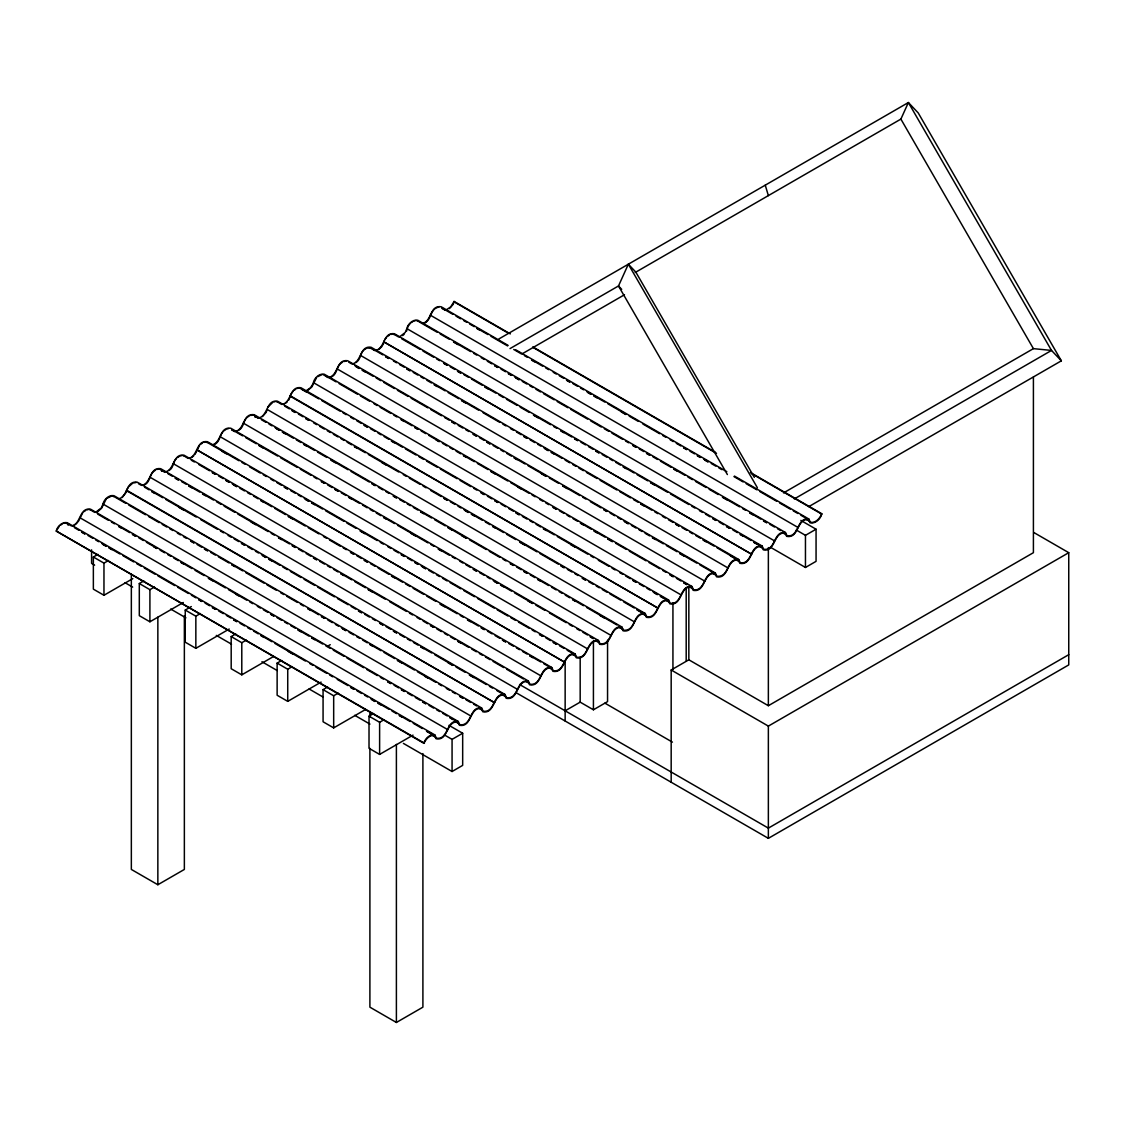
<?xml version="1.0" encoding="UTF-8"?>
<svg xmlns="http://www.w3.org/2000/svg" width="1125" height="1125" viewBox="0 0 1125 1125"><rect width="100%" height="100%" fill="white"/><g stroke="black" fill="none" stroke-linecap="round" stroke-linejoin="round"><path stroke-width="1.5" d="M808.481 519.637C796.5 518.119 799.256 538.805 786.67 536.344L785.109 533.138C773.128 531.619 775.884 552.305 763.298 549.844L761.737 546.623C749.756 545.119 752.498 565.791 739.927 563.33L738.366 560.123C726.37 558.605 729.127 579.291 716.555 576.83L714.994 573.623C702.998 572.105 705.755 592.791 693.183 590.33L691.608 587.109C679.627 585.605 682.383 606.277 669.811 603.816L668.236 600.609C656.255 599.091 659.011 619.777 646.425 617.316L644.864 614.095C632.883 612.591 635.639 633.263 623.053 630.816L621.492 627.595C609.511 626.091 612.253 646.763 599.681 644.302L598.12 641.095C586.125 639.577 588.881 660.262 576.309 657.802L574.734 654.581C562.753 653.077 565.509 673.748 552.938 671.302L551.362 668.081C539.381 666.562 542.137 687.248 529.552 684.788L527.991 681.581C515.995 680.077 518.766 700.748 506.18 698.288L504.619 695.067C492.637 693.562 495.394 714.234 482.808 711.788L481.247 708.567C469.252 707.048 472.008 727.734 459.436 725.273L457.875 722.067C445.88 720.548 448.636 741.234 436.064 738.773L434.489 735.553C429.609 734.4 425.517 739.673 423.928 743.33L56.25 531.056C57.178 526.43 62.297 521.606 67.177 522.675L434.855 734.948L436.43 738.169C448.762 740.194 445.908 719.438 458.241 721.462L459.802 724.683C472.134 726.708 469.28 705.938 481.613 707.962L483.173 711.183C495.506 713.208 492.652 692.452 504.984 694.462L506.559 697.683C518.892 699.708 516.023 678.952 528.356 680.977L529.931 684.197C542.264 686.222 539.395 665.452 551.728 667.477L553.303 670.697C565.636 672.722 562.781 651.966 575.1 653.991L576.675 657.211C589.008 659.222 586.153 638.466 598.486 640.491L600.047 643.711C612.38 645.736 609.525 624.966 621.858 626.991L623.419 630.211C636.581 631.477 632.18 612.197 645.23 613.505L646.805 616.725C659.138 618.736 656.269 597.98 668.602 600.005L670.177 603.225C682.509 605.25 679.641 584.494 691.973 586.505L693.548 589.725C705.881 591.75 703.027 570.994 715.359 573.019L716.92 576.239C730.083 577.491 725.681 558.211 738.731 559.519L740.292 562.739C752.625 564.764 749.77 544.008 762.103 546.019L763.664 549.239C775.997 551.264 773.142 530.508 785.475 532.533L787.05 535.753C799.383 537.764 796.514 517.008 808.847 519.033L810.422 522.253C815.709 523.547 820.209 517.809 821.798 513.745C820.828 518.737 815.358 524.053 810.056 522.844L808.481 519.637L800.887 515.25M471.164 716.175L102.994 504.056C103.922 499.43 109.041 494.62 113.934 495.689L481.613 707.962M494.536 702.689L126.38 490.57L128.348 486.998L132.23 483.623M634.359 621.844L267.131 409.416L266.231 412.27L262.392 416.573M290.658 394.875L289.997 396.098L658.153 608.217L290.503 395.93L288.577 400.317M681.047 594.886L313.369 382.598C314.297 377.986 319.416 373.163 324.295 374.231L691.973 586.505M384.145 340.903L383.105 344.784M774.548 540.9L406.87 328.627C407.784 324 412.917 319.177 417.797 320.245L785.475 532.533M510.342 333.914L454.12 301.458L450.745 306.872L446.302 309.839M454.12 301.458L453.22 304.298L449.395 308.602M423.928 743.33C424.856 738.703 429.975 733.88 434.855 734.948M56.911 529.833L59.344 526.233M126.661 491.695L122.147 497.531M406.477 331.298L408.009 326.292L409.964 323.803M754.312 477.352L635.836 272.123L628.341 264.206L618.497 285.961L510.019 348.595M635.203 272.489L900.886 119.095L908.381 102.53L918.225 112.922L1061.353 360.816L808.791 506.63M78.202 521.775L82.716 512.733M195.075 454.289L199.589 445.261M267.764 407.264L272.475 402.652M291.15 393.764L293.091 391.275M384.637 339.778L386.592 337.303M106.087 499.233L101.573 508.275L97.186 512.1M176.217 458.747C172.659 462.08 173.714 468.042 168.905 470.545M316.462 377.789L311.948 386.817L307.547 390.642M382.064 346.331L379.266 349.088M76.894 523.223L73.814 525.6M192.277 457.059L193.767 455.752M239.02 430.059C244.617 426.825 242.789 418.725 249.103 416.152M285.764 403.073L287.269 401.766M355.894 362.587C361.477 359.353 359.662 351.253 365.977 348.68M402.637 335.602L404.142 334.294M60.666 525.08L62.114 524.109M84.052 511.58L85.486 510.623M107.423 498.08L111.614 496.055M155.602 470.137C148.922 473.119 150.947 482.358 143.93 485.114M177.539 457.594L178.973 456.638M200.925 444.108L202.359 443.137M225.731 429.652C219.052 432.633 221.077 441.872 214.059 444.628M294.413 390.122L295.847 389.166M317.784 376.636L321.989 374.597M342.605 362.18C335.925 365.161 337.95 374.386 330.919 377.156M387.914 336.15L389.348 335.18M411.286 322.65L412.72 321.694M424.42 323.17C431.916 319.866 429.764 308.475 438.862 307.125M132.806 578.616L103.964 595.266L93.361 589.148L93.361 557.016L97.917 554.386M93.361 557.016L103.964 563.133L108.52 560.503M498.769 339.019L908.381 102.53L1051.509 350.438L1061.353 360.816M522.084 353.869L624.487 294.75M183.305 602.508L149.906 621.788L139.303 615.67L139.303 583.538L143.859 580.908M139.303 583.538L149.906 589.655L154.463 587.025M229.247 629.03L195.848 648.323L185.245 642.192L185.245 610.059L191.32 606.558M185.245 610.059L195.848 616.177L200.405 613.547M273.67 656.438L241.791 674.845L231.188 668.728L231.188 636.581L235.744 633.952M231.188 636.581L241.791 642.712L246.347 640.083M321.131 682.087L287.733 701.367L277.13 695.25L277.13 663.103L281.686 660.473M277.13 663.103L287.733 669.234L292.289 666.605M327.206 646.439L330.244 644.681M365.555 709.481L333.675 727.889L323.072 721.772L323.072 689.639L327.628 687.009M323.072 689.639L333.675 695.756L338.231 693.127M413.016 735.131L379.617 754.411L369.014 748.294L369.014 716.161L373.57 713.531M369.014 716.161L379.617 722.278L384.173 719.648M783.506 492.919L1033.411 348.637L1051.509 350.438L794.292 498.938M131.344 573.877L131.344 869.442L157.852 884.742L184.359 869.442L184.359 615.853M444.459 734.977L452.067 739.364L462.67 733.247L462.67 765.38L452.067 771.511L403.397 743.4M796.345 530.058L805.458 535.331L816.061 529.214L816.061 561.347L805.458 567.464L770.484 547.27M565.144 710.803L580.177 702.141L593.423 709.791L607.556 701.62L607.556 640.167M671.175 782.227L671.175 669.994L688.837 659.798L768.361 705.712L1033.411 552.684L1033.411 377.002M671.175 669.994L768.361 726.103L1068.75 552.684L1068.75 664.903L768.361 838.336L516.558 692.958M369.9 748.336L369.9 1007.17L396.394 1022.47L422.902 1007.17L422.902 753.581M1068.75 654.694L768.361 828.127L519.595 684.506M422.916 323.339C431.916 320.695 429.905 305.058 441.169 306.759L508.022 345.347M399.544 336.839L405.211 332.494L406.87 328.627M376.172 350.325C385.158 347.681 383.147 332.044 394.425 333.745L762.103 546.019M352.8 363.825C361.786 361.181 359.775 345.53 371.053 347.245L738.731 559.519M329.428 377.325C338.414 374.667 336.403 359.03 347.667 360.731L715.359 573.019M306.056 390.811L310.5 387.83L313.875 382.43M282.67 404.311C291.67 401.667 289.659 386.016 300.923 387.731L668.602 600.005M259.298 417.811C268.284 415.153 266.273 399.516 277.552 401.217L645.23 613.505M235.927 431.297C244.912 428.653 242.902 413.016 254.18 414.717L621.858 626.991M212.555 444.797C221.541 442.153 219.53 426.502 230.794 428.217L598.486 640.491M189.183 458.283C198.155 455.653 196.144 440.002 207.422 441.703L575.1 653.991M165.811 471.783C174.797 469.139 172.786 453.502 184.05 455.203L551.728 667.477M142.425 485.283C151.425 482.639 149.414 466.987 160.678 468.689L528.356 680.977M119.053 498.769C128.039 496.125 126.028 480.488 137.306 482.189L504.984 694.462M95.681 512.269L101.334 507.938L102.994 504.056M72.309 525.769C81.295 523.125 79.284 507.473 90.548 509.175L458.241 721.462M430.242 315.127L797.92 527.414M383.977 341.958L751.655 554.245L384.005 341.944M727.847 567.858L360.605 355.458M704.925 581.217L337.219 368.958M243.239 423.084L610.931 635.372M196.973 449.916L564.666 662.203L197.002 449.902M173.123 463.57L540.858 675.816M149.752 477.07L517.43 689.344M79.622 517.556L447.792 729.675M56.25 531.056L424.406 743.175M587.545 648.858L219.923 436.556M126.886 490.388L494.564 702.675M414.155 320.991L415.491 320.611M390.783 334.491L392.105 334.111M367.411 347.977L371.166 348.398M344.039 361.477L346.486 361.055M297.281 388.463L298.617 388.083M273.909 401.962L275.245 401.583M250.537 415.462L252.984 415.041M227.166 428.948L228.487 428.569M203.794 442.448L205.116 442.069M180.408 455.948L181.744 455.569M157.036 469.434L158.372 469.055M133.664 482.934L136.111 482.512M86.92 509.92L88.242 509.541M63.548 523.42L64.87 523.041M416.602 320.569L417.923 321.398M393.23 334.069L394.538 334.898M323.1 374.555L324.422 375.384M299.728 388.041L301.05 388.884M276.356 401.541L277.678 402.37M206.241 442.027L207.548 442.856M182.855 455.527L184.177 456.356M159.483 469.012L160.805 469.842M112.739 496.013L114.047 496.842M89.367 509.498L90.675 510.328M65.981 522.998L67.303 523.828M1033.861 532.533L1068.75 552.684M533.123 347.077L715.444 452.334M750.389 472.514L821.798 513.745M453.67 301.598L508.359 333.183M532.673 347.217L716.512 453.361M751.458 473.527L821.348 513.886M515.616 349.734L726.806 471.67M734.4 476.058L808.847 519.033M442.322 308.236L452.953 314.381M455.991 316.125L460.561 318.769M463.598 320.512L466.636 322.27M469.673 324.028L474.23 326.658M477.267 328.416L487.898 334.547M490.936 336.305L507.656 345.952M513.731 349.467L521.325 353.855M524.362 355.598L527.4 357.356M531.97 359.986L542.602 366.131M545.639 367.889L548.677 369.633M553.233 372.277L556.27 374.02M559.308 375.778L563.864 378.408M566.916 380.166L569.953 381.923M572.991 383.667L577.547 386.311M580.584 388.055L583.622 389.812M586.659 391.57L591.216 394.2M594.253 395.958L604.898 402.089M607.936 403.847L626.161 414.38M629.198 416.123L638.325 421.397M642.881 424.027L659.587 433.673M662.625 435.431L665.663 437.175M670.219 439.819L673.256 441.562M676.308 443.32L680.864 445.95M683.902 447.708L686.939 449.466M689.977 451.223L694.533 453.853M697.57 455.597L700.608 457.355M703.645 459.113L708.202 461.742M711.253 463.5L715.809 466.13M718.847 467.888L721.884 469.631M734.034 476.648L743.147 481.922M746.184 483.666L756.83 489.811M759.867 491.569L776.573 501.216M779.611 502.973L790.256 509.105M793.294 510.862L797.85 513.492M441.956 308.363L444.994 310.12M476.902 328.542L479.939 330.3M531.591 360.112L534.628 361.87M566.536 380.292L569.573 382.05M587.812 392.569L590.85 394.327M593.888 396.084L596.925 397.842M621.239 411.877L625.795 414.506M683.536 447.834L686.573 449.592M697.205 455.737L700.242 457.481M704.798 460.125L707.836 461.869M806.119 519.286L809.156 521.044M800.859 520.425L816.061 529.214M418.95 321.736L437.175 332.255M440.213 334.012L449.339 339.272M453.895 341.902L470.602 351.548M473.639 353.306L476.691 355.064M481.247 357.694L484.284 359.452M487.322 361.209L491.878 363.839M494.916 365.597L497.953 367.341M500.991 369.098L505.547 371.728M508.584 373.486L511.622 375.244M514.673 376.987L519.23 379.631M522.267 381.375L526.823 384.005M529.861 385.762L532.898 387.52M535.936 389.278L540.492 391.908M543.53 393.666L554.175 399.797M557.212 401.555L567.844 407.7M570.881 409.444L587.602 419.105M590.639 420.848L601.27 426.994M604.308 428.752L608.864 431.381M611.902 433.139L622.547 439.27M625.584 441.028L628.622 442.786M633.178 445.416L636.216 447.173M639.253 448.917L643.809 451.561M646.847 453.305L649.884 455.063M652.922 456.82L657.492 459.45M660.53 461.208L671.161 467.339M674.198 469.097L684.83 475.242M687.867 476.986L692.423 479.63M695.475 481.373L706.106 487.519M709.144 489.277L718.256 494.536M722.812 497.166L739.533 506.812M742.57 508.57L745.608 510.328M750.164 512.958L760.795 519.103M763.833 520.847L766.884 522.605M769.922 524.362L774.478 526.992M777.516 528.75L780.553 530.494M453.53 342.042L458.086 344.672M494.55 365.723L497.587 367.467M508.219 373.613L511.256 375.37M515.812 378L518.85 379.758M632.812 445.542L635.85 447.3M646.481 453.431L649.519 455.189M673.833 469.223L676.87 470.981M722.447 497.292L727.003 499.922M749.798 513.084L752.836 514.842M763.467 520.988L766.505 522.731M782.733 532.786L785.784 534.544M395.578 335.222L398.616 336.98M401.653 338.738L419.878 349.256M422.916 351.014L433.561 357.159M436.598 358.903L439.636 360.661M444.192 363.291L447.23 365.048M450.267 366.806L454.823 369.436M457.861 371.194L460.912 372.952M463.95 374.695L468.506 377.325M471.544 379.083L482.175 385.228M485.213 386.986L495.858 393.117M498.895 394.875L503.452 397.505M506.489 399.263L517.12 405.394M520.158 407.152L529.27 412.411M533.841 415.055L550.547 424.702M553.584 426.459L556.622 428.203M561.178 430.833L571.823 436.978M574.861 438.736L577.898 440.494M580.936 442.238L585.492 444.867M588.53 446.625L593.086 449.255M596.123 451.013L599.161 452.77M602.198 454.528L606.769 457.158M609.806 458.916L612.844 460.659M615.881 462.417L620.438 465.047M623.475 466.805L634.106 472.95M637.144 474.694L647.789 480.839M650.827 482.597L667.533 492.244M670.57 494.002L688.809 504.52M691.847 506.278L694.884 508.036M699.441 510.666L702.478 512.423M705.516 514.167L710.072 516.797M713.123 518.555L716.161 520.312M719.198 522.07L723.755 524.7M726.792 526.458L729.83 528.202M732.867 529.959L737.423 532.589M740.461 534.347L751.106 540.492M754.144 542.236L761.737 546.623M443.827 363.431L446.864 365.175M457.495 371.32L460.533 373.078M484.847 387.112L487.884 388.87M533.461 415.181L538.017 417.811M560.812 430.973L563.85 432.717M574.481 438.862L577.533 440.62M595.758 451.139L598.795 452.897M623.109 466.931L626.147 468.689M650.461 482.723L655.017 485.353M712.744 518.681L715.781 520.439M726.427 526.584L729.464 528.342M740.095 534.473L743.133 536.231M753.764 542.377L756.816 544.12M759.361 546.272L762.398 548.03M372.206 348.722L382.838 354.867M385.875 356.611L388.913 358.369M393.469 360.998L396.506 362.756M399.544 364.514L404.1 367.144M407.152 368.902L410.189 370.645M413.227 372.403L417.783 375.033M420.82 376.791L423.858 378.548M426.895 380.306L431.452 382.936M434.489 384.68L445.134 390.825M448.172 392.583L458.803 398.714M461.841 400.472L478.561 410.119M483.117 412.748L499.823 422.409M502.861 424.153L505.898 425.911M510.455 428.541L513.492 430.298M516.544 432.056L521.1 434.686M524.138 436.444L527.175 438.188M530.212 439.945L534.769 442.575M537.806 444.333L540.844 446.091M543.881 447.848L548.438 450.478M551.489 452.222L562.12 458.367M565.158 460.125L569.714 462.755M572.752 464.512L575.789 466.27M578.827 468.014L583.383 470.644M586.42 472.402L597.066 478.547M600.103 480.305L616.809 489.952M619.847 491.695L630.492 497.841M633.53 499.598L638.086 502.228M641.123 503.986L651.755 510.117M654.792 511.875L657.83 513.633M662.4 516.263L665.438 518.02M668.475 519.778L673.031 522.408M676.069 524.152L679.106 525.909M682.144 527.667L686.7 530.297M689.738 532.055L692.775 533.812M695.827 535.556L700.383 538.186M703.42 539.944L714.052 546.089M717.089 547.847L738.366 560.123M371.827 348.848L374.864 350.606M385.509 356.752L388.547 358.495M406.772 369.028L409.809 370.786M434.123 384.82L437.161 386.564M461.475 400.598L466.031 403.242M523.772 436.57L526.809 438.328M545.034 448.847L548.072 450.605M551.109 452.363L554.147 454.106M640.758 504.113L643.795 505.87M675.703 524.292L678.741 526.036M703.055 540.07L706.092 541.828M730.392 555.862L734.948 558.492M735.989 559.772L739.027 561.53M348.82 362.222L351.858 363.966M354.909 365.723L359.466 368.353M362.503 370.111L373.134 376.256M376.172 378L380.728 380.63M383.766 382.388L394.411 388.533M397.448 390.291L408.08 396.422M411.117 398.18L427.838 407.827M430.875 409.584L441.506 415.73M444.544 417.473L449.1 420.103M452.137 421.861L455.175 423.619M458.212 425.377L462.783 428.006M465.82 429.764L468.858 431.508M473.414 434.152L476.452 435.895M479.489 437.653L484.045 440.283M487.083 442.041L490.12 443.798M493.158 445.542L497.728 448.186M500.766 449.93L503.803 451.688M506.841 453.445L511.397 456.075M514.434 457.833L525.066 463.964M528.103 465.722L546.342 476.255M549.38 477.998L558.492 483.272M563.048 485.902L579.769 495.548M582.806 497.306L585.844 499.05M590.4 501.694L601.031 507.825M604.069 509.583L607.12 511.341M610.158 513.098L614.714 515.728M617.752 517.472L620.789 519.23M623.827 520.988L628.383 523.617M631.42 525.375L635.977 528.005M639.014 529.763L642.066 531.506M645.103 533.264L649.659 535.894M652.697 537.652L663.328 543.797M666.366 545.541L676.997 551.686M680.048 553.444L696.755 563.091M699.792 564.848L714.994 573.623M356.048 366.736L359.086 368.48M362.137 370.237L365.175 371.995M451.772 421.987L454.809 423.745M473.048 434.278L476.086 436.036M486.717 442.167L489.755 443.925M514.069 457.959L517.106 459.717M541.42 473.752L545.977 476.381M562.683 486.028L567.239 488.658M603.703 509.709L606.741 511.467M624.98 521.986L628.017 523.744M652.331 537.778L655.369 539.536M679.669 553.57L684.225 556.2M712.617 573.272L715.655 575.016M325.448 375.708L336.094 381.853M339.131 383.611L357.356 394.13M360.394 395.887L369.506 401.147M374.077 403.777L377.114 405.534M380.152 407.292L390.783 413.423M393.82 415.181L396.858 416.939M401.414 419.569L412.059 425.714M415.097 427.458L418.134 429.216M421.172 430.973L425.728 433.603M428.766 435.361L439.397 441.506M442.434 443.25L447.005 445.88M450.042 447.637L453.08 449.395M456.117 451.153L460.673 453.783M463.711 455.541L474.342 461.672M477.38 463.43L488.025 469.575M491.062 471.319L507.769 480.98M510.806 482.723L529.045 493.256M532.083 495.014L535.12 496.758M539.677 499.387L542.714 501.145M545.752 502.903L548.789 504.661M553.359 507.291L556.397 509.048M559.434 510.792L563.991 513.422M567.028 515.18L570.066 516.938M573.103 518.695L577.659 521.325M580.697 523.083L591.342 529.214M594.38 530.972L605.011 537.117M608.048 538.861L612.605 541.505M615.642 543.248L626.288 549.394M629.325 551.152L646.031 560.798M649.069 562.556L659.7 568.688M662.752 570.445L665.789 572.203M670.345 574.833L673.383 576.591M676.42 578.334L680.977 580.978M684.014 582.722L687.052 584.48M325.083 375.834L328.12 377.592M401.048 419.695L404.086 421.453M414.717 427.598L417.769 429.342M435.994 439.875L439.031 441.633M463.345 455.667L466.383 457.425M490.697 471.459L495.253 474.089M518.034 487.238L521.072 488.995M552.98 507.417L556.017 509.175M580.331 523.209L583.369 524.967M594 531.098L597.052 532.856M607.683 539.002L612.239 541.631M669.98 574.959L673.017 576.717M683.648 582.863L686.686 584.606M689.245 586.758L692.283 588.516M302.077 389.208L318.797 398.855M321.834 400.613L340.059 411.131M343.097 412.889L346.134 414.647M350.691 417.277L353.728 419.034M356.78 420.778L361.336 423.422M364.373 425.166L367.411 426.923M370.448 428.681L375.005 431.311M378.042 433.069L381.08 434.812M384.117 436.57L388.673 439.2M391.725 440.958L402.356 447.103M405.394 448.861L416.025 454.992M419.062 456.75L423.619 459.38M426.656 461.138L437.302 467.269M440.339 469.027L457.045 478.673M460.083 480.431L470.728 486.577M473.766 488.334L476.803 490.078M481.359 492.708L484.397 494.466M487.434 496.223L491.991 498.853M495.028 500.611L498.066 502.369M501.117 504.113L505.673 506.742M508.711 508.5L513.267 511.13M516.305 512.888L519.342 514.645M522.38 516.403L526.936 519.033M529.973 520.777L533.011 522.534M536.062 524.292L540.619 526.922M543.656 528.68L554.288 534.825M557.325 536.569L587.714 554.119M590.752 555.877L593.789 557.62M598.345 560.25L608.991 566.395M612.028 568.153L615.066 569.911M619.622 572.541L622.659 574.298M625.697 576.042L630.253 578.672M633.291 580.43L636.328 582.188M639.366 583.945L643.936 586.575M646.973 588.333L650.011 590.077M653.048 591.834L657.605 594.464M660.642 596.222L668.236 600.609M301.711 389.334L306.267 391.964M364.008 425.306L367.045 427.05M391.345 441.084L394.383 442.842M480.994 492.848L484.031 494.592M494.662 500.737L497.7 502.495M515.939 513.014L518.977 514.772M543.291 528.806L546.328 530.564M570.628 544.598L575.184 547.228M632.925 580.556L635.962 582.314M654.202 592.847L657.239 594.591M660.277 596.348L663.314 598.106M665.873 600.258L668.911 602.016M278.705 402.708L281.742 404.452M284.78 406.209L289.336 408.839M292.373 410.597L295.411 412.355M298.448 414.098L303.019 416.742M306.056 418.486L309.094 420.244M313.65 422.873L316.688 424.631M319.725 426.389L324.281 429.019M327.319 430.777L330.356 432.52M333.394 434.278L337.964 436.908M341.002 438.666L344.039 440.423M347.077 442.167L351.633 444.811M354.67 446.555L365.302 452.7M368.339 454.458L398.728 471.994M403.284 474.623L406.322 476.381M409.359 478.139L420.005 484.284M423.042 486.028L426.08 487.786M430.636 490.416L441.267 496.561M444.305 498.319L447.356 500.063M450.394 501.82L454.95 504.45M457.988 506.208L461.025 507.966M464.062 509.723L468.619 512.353M471.656 514.097L482.302 520.242M485.339 522L489.895 524.63M492.933 526.388L503.564 532.519M506.602 534.277L515.714 539.536M520.284 542.18L536.991 551.827M540.028 553.57L558.267 564.103M561.305 565.861L564.342 567.605M567.38 569.362L571.936 571.992M574.973 573.75L578.011 575.508M582.567 578.138L585.605 579.895M588.642 581.653L593.212 584.283M596.25 586.027L599.288 587.784M602.325 589.542L606.881 592.172M609.919 593.93L620.55 600.061M623.587 601.819L634.233 607.964M637.27 609.722L644.864 614.095M292.008 410.723L295.045 412.481M305.677 418.627L308.714 420.37M354.305 446.695L357.342 448.439M381.656 462.473L386.212 465.117M443.939 498.445L446.977 500.203M465.216 510.722L468.253 512.48M471.291 514.237L474.328 515.981M492.567 526.514L495.605 528.272M519.905 542.306L524.461 544.936M560.925 565.988L563.977 567.745M582.202 578.264L585.239 580.022M636.905 609.848L641.461 612.478M642.487 613.758L645.539 615.502M255.333 416.194L258.37 417.952M261.408 419.709L265.964 422.339M269.002 424.097L272.039 425.841M275.077 427.598L279.633 430.228M282.67 431.986L293.316 438.131M296.353 439.875L300.909 442.505M303.947 444.263L314.578 450.408M317.616 452.166L326.742 457.425M331.298 460.055L348.005 469.702M351.042 471.459L369.281 481.978M372.319 483.736L375.356 485.494M378.394 487.252L382.95 489.881M385.988 491.639L389.025 493.383M393.595 496.027L396.633 497.77M399.67 499.528L404.227 502.158M407.264 503.916L410.302 505.673M413.339 507.417L417.895 510.061M420.933 511.805L431.578 517.95M434.616 519.708L445.247 525.839M448.284 527.597L466.523 538.13M469.561 539.873L486.267 549.534M489.305 551.278L499.936 557.423M502.988 559.181L506.025 560.925M510.581 563.569L513.619 565.312M516.656 567.07L521.212 569.7M524.25 571.458L527.288 573.216M530.325 574.959L534.881 577.603M537.933 579.347L548.564 585.492M551.602 587.25L556.158 589.88M559.195 591.638L562.233 593.381M565.27 595.139L569.827 597.769M572.864 599.527L583.509 605.672M586.547 607.416L616.936 624.966M254.953 416.32L258.005 418.078M276.23 428.611L279.267 430.355M282.305 432.112L285.342 433.87M303.581 444.389L306.619 446.147M330.933 460.181L335.489 462.811M371.953 483.862L374.991 485.62M393.216 496.153L396.253 497.897M420.567 511.945L423.605 513.689M447.919 527.723L452.475 530.353M461.588 535.627L466.144 538.256M510.216 563.695L513.253 565.453M523.884 571.584L526.922 573.342M537.553 579.487L540.591 581.231M572.498 599.653L575.536 601.411M599.85 615.445L604.406 618.075M619.608 626.85L622.645 628.608M619.116 627.244L622.153 629.002M231.961 429.694L242.592 435.825M245.63 437.583L256.261 443.728M259.298 445.486L277.538 456.005M280.575 457.762L297.281 467.409M300.319 469.167L310.964 475.298M314.002 477.056L317.039 478.814M321.595 481.444L324.633 483.202M327.67 484.959L332.227 487.589M335.264 489.333L338.302 491.091M341.353 492.848L345.909 495.478M348.947 497.236L359.578 503.381M362.616 505.125L367.172 507.755M370.209 509.512L373.247 511.27M376.298 513.028L380.855 515.658M383.892 517.416L394.523 523.547M397.561 525.305L427.95 542.855M430.988 544.598L434.025 546.356M438.581 548.986L449.227 555.131M452.264 556.889L455.302 558.633M459.858 561.263L462.895 563.02M465.933 564.778L470.489 567.408M473.527 569.166L476.564 570.923M479.602 572.667L484.172 575.297M487.209 577.055L490.247 578.812M493.284 580.57L497.841 583.2M500.878 584.958L511.509 591.089M514.547 592.847L532.786 603.38M535.823 605.123L544.936 610.397M549.492 613.027L566.212 622.673M569.25 624.431L572.288 626.175M576.844 628.805L579.881 630.562M582.919 632.32L587.475 634.95M590.513 636.708L593.564 638.466M231.581 429.82L234.619 431.578M258.933 445.613L263.489 448.242M321.23 481.57L324.267 483.328M334.898 489.473L337.936 491.217M348.581 497.363L351.619 499.12M383.527 517.542L386.564 519.3M410.864 533.334L415.42 535.964M438.216 549.113L441.253 550.87M473.161 569.292L476.198 571.05M494.438 581.569L497.475 583.327M500.513 585.084L503.55 586.842M527.85 600.877L532.42 603.506M590.147 636.834L593.184 638.592M595.744 640.744L598.781 642.502M208.575 443.18L238.964 460.73M242.002 462.488L245.039 464.245M249.595 466.875L260.241 473.006M263.278 474.764L266.316 476.522M270.872 479.152L273.909 480.909M276.947 482.653L281.503 485.297M284.541 487.041L287.592 488.798M290.63 490.556L295.186 493.186M298.223 494.944L301.261 496.688M304.298 498.445L308.855 501.075M311.892 502.833L322.538 508.978M325.575 510.736L343.8 521.255M346.837 523.013L355.95 528.272M360.52 530.902L377.227 540.548M380.264 542.306L383.302 544.064M387.858 546.694L390.895 548.452M393.933 550.209L398.503 552.839M401.541 554.583L404.578 556.341M407.616 558.098L412.172 560.728M415.209 562.486L418.247 564.244M421.284 565.988L425.841 568.617M428.878 570.375L433.448 573.005M436.486 574.763L439.523 576.52M442.561 578.278L447.117 580.908M450.155 582.652L460.786 588.797M463.823 590.555L474.469 596.7M477.506 598.444L494.212 608.091M497.25 609.848L507.895 615.994M510.933 617.752L515.489 620.381M518.527 622.125L529.158 628.27M532.195 630.028L535.233 631.786M539.803 634.416L542.841 636.173M545.878 637.917L550.434 640.547M553.472 642.305L556.509 644.062M559.547 645.82L564.103 648.45M567.141 650.208L574.734 654.581M221.892 451.209L226.448 453.839M284.175 487.181L287.213 488.925M305.452 499.458L308.489 501.216M311.527 502.959L314.564 504.717M360.141 531.028L364.697 533.672M401.161 554.723L404.212 556.467M414.844 562.612L417.881 564.37M422.437 567L425.475 568.758M539.423 634.542L542.461 636.3M553.106 642.431L556.144 644.189M572.372 654.244L575.409 655.988M185.203 456.68L188.241 458.438M191.278 460.195L194.316 461.939M198.886 464.569L209.517 470.714M212.555 472.472L215.592 474.23M218.63 475.973L223.186 478.617M226.223 480.361L229.261 482.119M232.298 483.877L236.869 486.506M239.906 488.264L244.463 490.894M247.5 492.652L250.537 494.395M253.575 496.153L258.131 498.783M261.169 500.541L271.814 506.686M274.852 508.43L285.483 514.575M288.52 516.333L305.227 525.98M308.278 527.737L318.909 533.869M323.466 536.498L326.503 538.256M329.541 540.014L340.172 546.159M343.223 547.903L346.261 549.661M350.817 552.291L353.855 554.048M356.892 555.806L361.448 558.436M364.486 560.194L367.523 561.938M370.561 563.695L375.117 566.325M378.169 568.083L388.8 574.228M391.837 575.972L402.469 582.117M405.506 583.875L410.063 586.505M413.1 588.263L423.745 594.394M426.783 596.152L435.895 601.411M440.452 604.055L457.172 613.702M460.209 615.445L463.247 617.203M467.803 619.833L478.434 625.978M481.472 627.736L484.509 629.48M487.561 631.237L492.117 633.867M495.155 635.625L499.711 638.255M502.748 640.013L505.786 641.77M508.823 643.528L513.38 646.158M516.417 647.902L519.455 649.659M522.506 651.417L527.062 654.047M530.1 655.805L540.731 661.936M543.769 663.694L551.362 668.081M212.189 472.598L215.227 474.356M225.858 480.502L228.895 482.245M233.452 484.875L236.489 486.633M260.803 500.667L263.841 502.425M288.155 516.459L292.711 519.089M350.452 552.417L353.489 554.175M364.12 560.32L367.158 562.078M391.472 576.112L394.509 577.856M440.086 604.181L444.642 606.811M467.437 619.973L470.475 621.717M481.106 627.863L484.144 629.62M502.383 640.139L505.42 641.897M529.734 655.931L532.772 657.689M549 667.73L552.038 669.487M604.913 703.153L672.427 742.134M161.831 470.18L164.869 471.923M167.906 473.681L172.463 476.311M175.5 478.069L178.537 479.827M181.589 481.584L186.145 484.214M189.183 485.972L199.814 492.103M202.852 493.861L213.483 500.006M216.534 501.75L221.091 504.38M224.128 506.138L234.759 512.283M237.797 514.041L268.186 531.577M271.223 533.334L274.261 535.092M278.817 537.722L289.462 543.853M292.5 545.611L295.538 547.369M298.575 549.127L303.131 551.756M306.169 553.514L310.725 556.144M313.762 557.888L316.8 559.645M319.837 561.403L324.408 564.033M327.445 565.791L330.483 567.548M333.52 569.292L338.077 571.936M341.114 573.68L351.745 579.825M354.783 581.583L365.428 587.714M368.466 589.472L385.172 599.119M389.728 601.748L406.448 611.409M409.486 613.153L412.523 614.911M417.08 617.541L420.117 619.298M423.155 621.056L427.711 623.686M430.748 625.444L433.8 627.188M436.837 628.945L441.394 631.575M444.431 633.333L447.469 635.091M450.506 636.834L455.063 639.478M458.1 641.222L468.731 647.367M471.783 649.125L476.339 651.755M479.377 653.513L482.414 655.256M485.452 657.014L490.008 659.644M493.045 661.402L503.677 667.547M506.728 669.291L523.434 678.952M164.503 472.064L161.466 470.306L161.662 471.262M175.134 478.195L178.172 479.953M188.817 486.098L191.855 487.856M202.486 493.987L205.523 495.745M251.1 522.056L255.656 524.686M278.452 537.848L281.489 539.606M292.12 545.737L295.158 547.495M313.397 558.028L316.434 559.772M340.748 573.82L343.786 575.564M368.086 589.598L372.656 592.228M430.383 625.57L433.42 627.328M457.734 641.362L460.772 643.106M525.628 681.23L528.666 682.987M138.459 483.666L141.497 485.423M144.534 487.181L149.091 489.811M152.128 491.569L162.773 497.7M165.811 499.458L196.186 517.008M200.756 519.637L217.462 529.284M220.5 531.042L223.538 532.8M228.094 535.43L231.131 537.173M234.169 538.931L238.739 541.561M241.777 543.319L244.814 545.077M247.852 546.834L252.408 549.464M255.445 551.208L258.483 552.966M261.52 554.723L266.077 557.353M269.114 559.111L279.759 565.242M282.797 567L287.353 569.63M290.391 571.388L301.022 577.533M304.059 579.291L314.705 585.422M317.742 587.18L334.448 596.827M337.486 598.584L348.131 604.716M351.169 606.473L355.725 609.103M358.762 610.861L361.8 612.619M364.837 614.377L369.394 617.006M372.431 618.764L375.469 620.508M380.039 623.138L383.077 624.895M386.114 626.653L390.67 629.283M393.708 631.041L396.745 632.798M399.783 634.542L404.339 637.172M407.377 638.93L410.414 640.688M413.452 642.445L418.022 645.075M421.059 646.833L431.691 652.964M434.728 654.722L452.967 665.255M456.005 666.998L465.117 672.272M469.673 674.902L486.38 684.548M489.431 686.306L492.469 688.05M497.025 690.68L504.619 695.067M151.762 491.695L154.8 493.453M179.114 507.488L183.67 510.117M241.397 543.445L244.448 545.203M262.673 555.736L265.711 557.48M268.748 559.237L271.786 560.995M358.397 610.988L361.434 612.745M379.659 623.278L382.697 625.022M393.342 631.167L396.38 632.925M420.68 646.959L423.731 648.717M448.031 662.752L452.587 665.381M469.308 675.028L473.864 677.658M502.242 694.73L505.28 696.473M115.088 497.166L125.719 503.311M128.756 505.055L145.463 514.716M148.514 516.459L159.145 522.605M162.183 524.362L166.739 526.992M169.777 528.75L172.814 530.494M177.37 533.138L180.408 534.881M183.459 536.639L186.497 538.397M191.053 541.027L194.091 542.784M197.128 544.528L201.684 547.172M204.722 548.916L207.759 550.673M210.797 552.431L215.353 555.061M218.405 556.819L229.036 562.95M232.073 564.708L242.705 570.853M245.742 572.611L263.981 583.13M267.019 584.888L276.131 590.147M280.688 592.777L283.725 594.534M286.762 596.292L297.408 602.423M300.445 604.181L303.483 605.939M308.039 608.569L318.67 614.714M321.708 616.458L324.745 618.216M327.797 619.973L332.353 622.603M335.391 624.361L338.428 626.119M341.466 627.863L346.022 630.492M349.059 632.25L353.616 634.88M356.653 636.638L359.691 638.395M362.742 640.153L367.298 642.783M370.336 644.527L380.967 650.672M384.005 652.43L394.636 658.561M397.673 660.319L414.394 669.966M417.431 671.723L435.67 682.256M438.708 684L441.745 685.758M446.302 688.387L449.339 690.145M452.377 691.903L455.414 693.661M459.97 696.291L463.008 698.034M466.045 699.792L470.602 702.422M473.653 704.18L476.691 705.938M190.688 541.153L193.725 542.911M204.356 549.056L207.394 550.8M231.708 564.834L234.745 566.592M307.673 608.695L310.711 610.453M321.342 616.598L324.38 618.342M342.619 628.875L345.656 630.633M369.97 644.667L373.008 646.411M397.308 660.445L401.864 663.089M424.659 676.237L427.697 677.995M459.605 696.417L462.642 698.175M478.87 708.216L481.908 709.973M91.702 510.666L94.753 512.409M97.791 514.167L108.422 520.312M111.459 522.07L114.497 523.814M119.053 526.444L129.698 532.589M132.736 534.347L135.773 536.105M138.811 537.848L143.367 540.492M146.405 542.236L157.036 548.381M160.073 550.139L164.644 552.769M167.681 554.527L170.719 556.27M173.756 558.028L178.312 560.658M181.35 562.416L191.981 568.561M195.019 570.305L204.145 575.578M208.702 578.208L225.408 587.855M228.445 589.612L246.684 600.131M249.722 601.889L252.759 603.647M257.316 606.277L260.353 608.034M263.391 609.778L267.947 612.408M270.984 614.166L274.036 615.923M277.073 617.681L281.63 620.311M284.667 622.069L287.705 623.812M290.742 625.57L295.298 628.2M298.336 629.958L308.967 636.103M312.019 637.847L322.65 643.992M325.688 645.75L330.244 648.38M333.281 650.138L343.913 656.269M346.964 658.027L363.67 667.673M366.708 669.431L377.339 675.577M380.377 677.32L383.428 679.078M387.984 681.708L391.022 683.466M394.059 685.223L398.616 687.853M401.653 689.611L404.691 691.355M407.728 693.112L412.284 695.742M415.322 697.5L419.892 700.13M422.93 701.888L425.967 703.645M429.005 705.389L433.561 708.033M436.598 709.777L439.636 711.534M442.673 713.292L447.23 715.922M450.267 717.68L457.875 722.067M118.688 526.584L121.725 528.328M132.356 534.473L135.394 536.231M153.633 546.75L156.67 548.508M180.984 562.542L184.022 564.3M208.336 578.334L212.892 580.964M235.673 594.127L238.711 595.884M270.619 614.292L273.656 616.05M297.97 630.084L301.008 631.842M311.639 637.987L314.677 639.731M387.605 681.848L390.656 683.592M401.288 689.738L404.325 691.495M422.55 702.014L425.602 703.772M449.902 717.806L452.939 719.564M455.498 721.716L458.536 723.473M448.973 725.344L462.67 733.247M68.33 524.152L71.367 525.909M74.405 527.667L78.975 530.297M82.013 532.055L85.05 533.798M88.088 535.556L92.644 538.186M95.681 539.944L98.719 541.702M101.756 543.459L106.312 546.089M109.35 547.847L119.995 553.978M123.033 555.736L133.664 561.881M136.702 563.625L141.258 566.255M144.295 568.013L154.941 574.158M157.978 575.916L174.684 585.562M177.722 587.32L188.367 593.452M191.405 595.209L195.961 597.839M198.998 599.597L202.036 601.355M205.073 603.098L209.63 605.728M212.667 607.486L215.705 609.244M218.742 611.002L223.313 613.631M226.35 615.389L230.906 618.019M233.944 619.763L236.981 621.52M240.019 623.278L244.575 625.908M247.613 627.666L250.65 629.423M253.688 631.167L258.258 633.811M261.295 635.555L271.927 641.7M274.964 643.458L305.353 660.994M309.909 663.623L312.947 665.381M315.984 667.139L326.616 673.284M329.667 675.028L332.705 676.786M337.261 679.416L347.892 685.561M350.93 687.319L353.967 689.062M357.005 690.82L361.561 693.45M364.612 695.208L367.65 696.966M370.688 698.709L375.244 701.353M378.281 703.097L388.913 709.242M391.95 711L396.506 713.63M399.544 715.388L410.189 721.519M413.227 723.277L422.339 728.536M426.895 731.166L434.489 735.553M81.633 532.181L84.684 533.939M102.909 544.458L105.947 546.216M108.984 547.973L112.022 549.717M198.633 599.723L201.67 601.481M212.302 607.612L215.339 609.37M233.578 619.903L236.616 621.647M260.916 635.681L263.967 637.439M288.267 651.473L292.823 654.103M350.564 687.445L353.602 689.203M371.841 699.722L374.878 701.48M377.916 703.237L380.953 704.981M399.178 715.514L402.216 717.272M426.53 731.306L431.086 733.936M432.127 735.202L435.164 736.959M94.627 565.144L91.589 563.386L91.589 549.858M125.058 582.708L132.652 587.095M170.677 609.047L185.892 617.836M216.309 635.4L231.525 644.175M261.942 661.739L277.144 670.514M309.094 688.964L322.777 696.867M354.713 715.303L369.928 724.092M621.703 289.35L618.497 285.961L727.383 474.553M254.18 414.717L255.164 417.277M900.886 119.095L1033.411 348.637M628.341 264.206L757.406 487.786M765.253 185.161L768.361 195.609M67.964 524.292L68.161 525.234M805.458 535.331L805.458 567.464M768.361 547.594L768.361 705.712M768.361 726.103L768.361 838.336M688.837 586.434L688.837 659.798M686.194 587.953L686.194 661.331M672.933 602.916L672.933 669.642M593.423 641.306L593.423 709.791M580.177 657.183L580.177 702.141M565.144 660.656L565.144 721.013M452.067 739.364L452.067 771.511M396.394 744.398L396.394 1022.47M379.617 722.278L379.617 754.411M369.9 711.605L369.9 716.85M333.675 695.756L333.675 727.889M287.733 669.234L287.733 701.367M241.791 642.712L241.791 674.845M195.848 616.177L195.848 648.323M157.852 617.161L157.852 884.742M149.906 589.655L149.906 621.788M103.964 563.133L103.964 595.266"/></g></svg>
